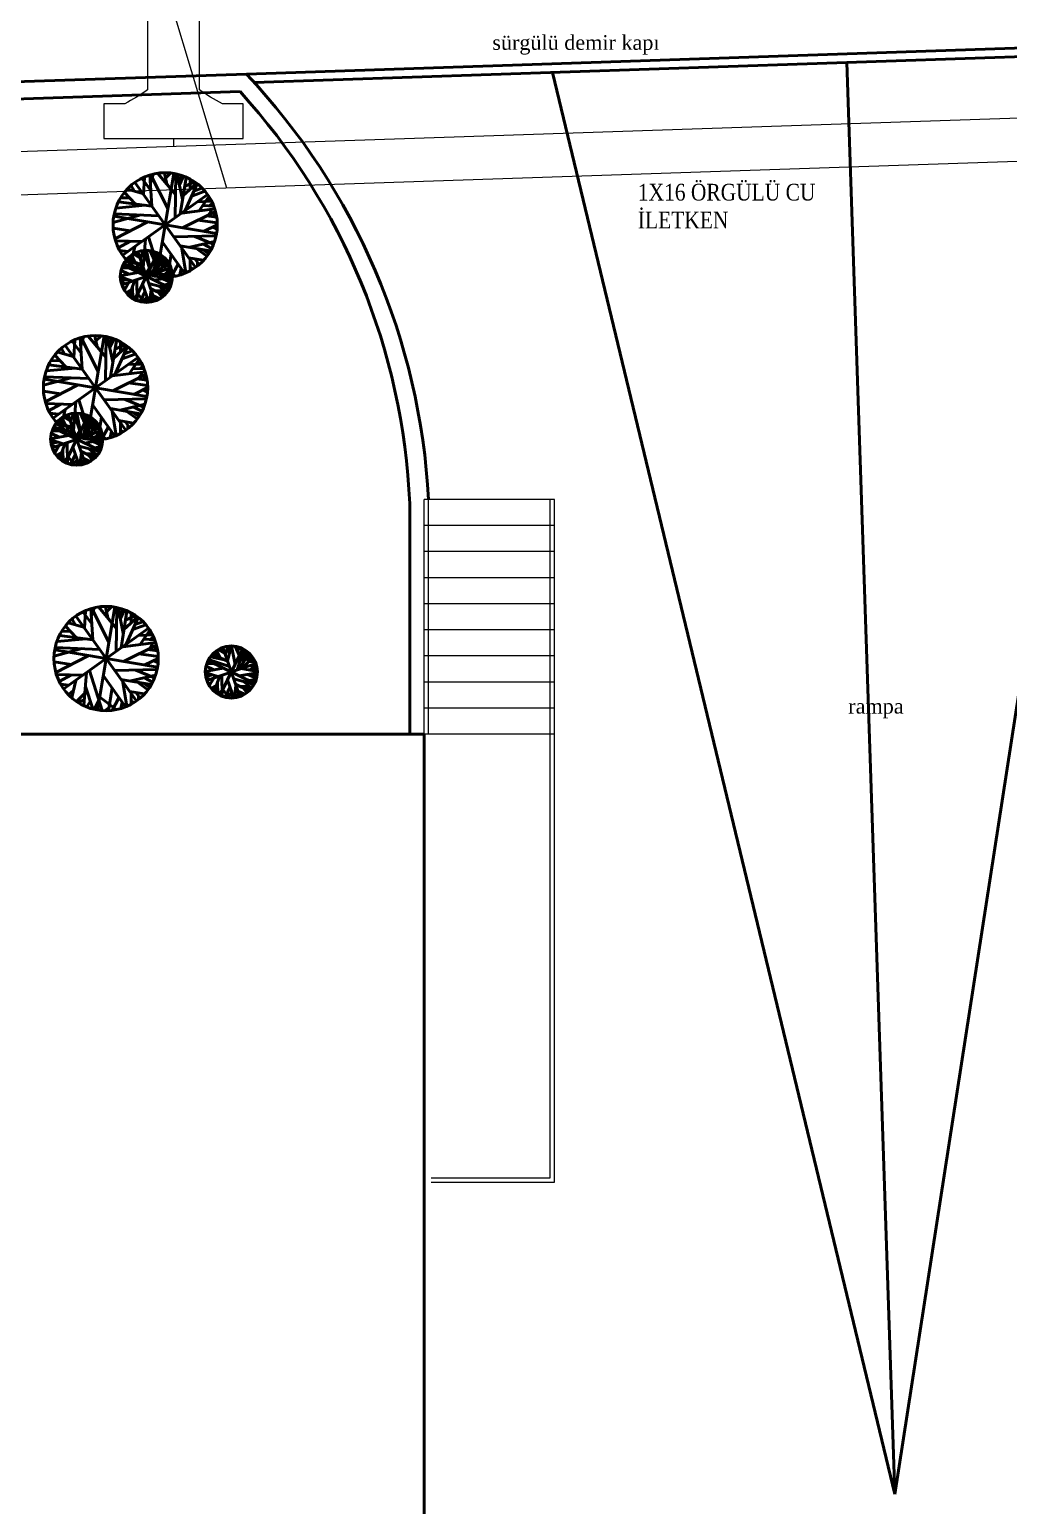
# Model space of a CAD drawing. Header units: millimetres. Extents: x 2046 to 14753, y 2361 to 29276.
# Drawn here: x 6524 to 6805.4, y 27644 to 28068.2 of the extents above; entities that cross this region are included whole.
import ezdxf

# ---------------------------------------------------------------- set-up
doc = ezdxf.new("R2010")
doc.units = ezdxf.units.MM
for name, color, linetype, lineweight in [('A.O. DUVAR', 7, 'Continuous', 50), ('ELK-YAZI', 2, 'Continuous', 25), ('TOPRAKLAMA', 44, 'Continuous', 18)]:
    doc.layers.add(name, color=color, linetype=linetype, lineweight=lineweight)
doc.layers.add('aydınlatma', color=3, linetype='Continuous')
doc.styles.add('A.O. MALZEME', font='times.ttf', dxfattribs={"height": 10})
doc.styles.add('YAZI', font='times.ttf', dxfattribs={"width": 0.85})

msp = doc.modelspace()

# ---------------------------------------------------------------- linework, layer by layer
at = {"layer": 'A.O. DUVAR'}
for p, q in [((6586.315, 28055.423), (6922.752, 28066.726)), ((6588.565, 28052.997), (6918.769, 28064.09)), ((6772.759, 27647.23), (6836.786, 28061.336)), ((6772.759, 27647.23), (6758.935, 28058.721)), ((6097.338, 28038.997), (6586.315, 28055.423)), ((6674.351, 28055.879), (6772.759, 27647.23)), ((6097.506, 28033.999), (6584.511, 28050.36)), ((6554.077, 28021.817), (6553.172, 28023.341)), ((6554.343, 28024.146), (6571.586, 27999.973)), ((6558.836, 28021.993), (6556.248, 28025.458)), ((6556.709, 28020.747), (6557.051, 28025.724)), ((6559.143, 28017.423), (6558.58, 28026.326)), ((6558.703, 28024.132), (6559.556, 28026.563)), ((6563.762, 28016.764), (6558.815, 28026.401)), ((6560.49, 27997.268), (6565.44, 28026.851)), ((6565.989, 28020.739), (6560.899, 28026.853)), ((6563.422, 28023.8), (6562.787, 28026.938)), ((6563.084, 28025.515), (6564.474, 28026.884)), ((6565.863, 28014.125), (6566.045, 28026.678)), ((6567.904, 28019.389), (6566.383, 28026.565)), ((6566.712, 28024.794), (6567.701, 28026.173)), ((6567.018, 28023.427), (6568.212, 28026.03)), ((6567.24, 28015.153), (6568.956, 28025.676)), ((6568.072, 28020.39), (6571.973, 28023.971)), ((6568.528, 28023.117), (6571.377, 28024.413)), ((6568.713, 28016.222), (6572.18, 28023.879)), ((6570.146, 28022.389), (6570.193, 28025.069)), ((6559.099, 28017.43), (6549.538, 28018.687)), ((6552.639, 28019.884), (6550.177, 28019.838)), ((6550.878, 28003.438), (6575.051, 28020.681)), ((6554.306, 28018.118), (6551.238, 28021.377)), ((6556.496, 28021.069), (6552.109, 28022.318)), ((6570.611, 28020.366), (6574.409, 28021.732)), ((6571.253, 28021.803), (6573.532, 28022.623)), ((6572.297, 28018.711), (6576.29, 28018.844)), ((6572.756, 28016.117), (6575.497, 28020.235)), ((6575.168, 28018.803), (6576.018, 28019.347)), ((6556.002, 28014.917), (6548.012, 28012.765)), ((6577.756, 28009.585), (6548.173, 28014.535)), ((6561.052, 28014.701), (6548.378, 28015.22)), ((6557.223, 28017.687), (6548.84, 28016.916)), ((6577.214, 28016.63), (6567.783, 28015.462)), ((6577.449, 28015.904), (6567.962, 28011.2)), ((6573.763, 28017.608), (6576.91, 28017.481)), ((6577.796, 28014.244), (6574.87, 28014.62)), ((6575.403, 28014.874), (6576.429, 28016.475)), ((6575.676, 28017.574), (6576.554, 28018.285)), ((6576.702, 28014.37), (6577.555, 28015.2)), ((6552.916, 28010.342), (6548.046, 28011.1)), ((6548.516, 28008.047), (6557.796, 28012.843)), ((6577.892, 28012.684), (6572.439, 28013.425)), ((6574.134, 28010.224), (6577.929, 28012.106)), ((6577.889, 28010.797), (6576.618, 28011.467)), ((6556.239, 28007.27), (6548.693, 28007.503)), ((6552.996, 28007.355), (6549.461, 28005.429)), ((6557.309, 28008.063), (6556.56, 27998.522)), ((6561.814, 27997.127), (6558.202, 28008.6)), ((6568.548, 27998.174), (6562.185, 28007.075)), ((6577.572, 28008.905), (6565.428, 28008.592)), ((6575.916, 28004.606), (6567.235, 28006.059)), ((6570.066, 28005.642), (6577.172, 28007.313)), ((6576.902, 28006.5), (6571.517, 28008.717)), ((6576.297, 28005.286), (6573.954, 28006.479)), ((6552.286, 28004.442), (6549.923, 28004.723)), ((6555.604, 28000.77), (6551.474, 28001.584)), ((6556.467, 28000.382), (6552.059, 28002.335)), ((6553.538, 28002.86), (6552.133, 28001.665)), ((6553.715, 28002.471), (6552.528, 28002.797)), ((6553.063, 28000.823), (6554.248, 28005.772)), ((6554.265, 28001.389), (6553.254, 28003.385)), ((6555.732, 28002.495), (6553.805, 28003.713)), ((6554.287, 27990.515), (6560.839, 28004.005)), ((6556.79, 28002.029), (6554.442, 27999.734)), ((6554.678, 28003.195), (6554.459, 28004.054)), ((6555.134, 28004.275), (6559.992, 27990.245)), ((6555.789, 28002.311), (6556.656, 28004.649)), ((6556.985, 28002.608), (6556.233, 28004.635)), ((6556.487, 28000.372), (6557.474, 28004.722)), ((6556.995, 28004.054), (6559.167, 27997.57)), ((6557.224, 28003.652), (6557.976, 28004.698)), ((6558.61, 27999.404), (6557.598, 28004.725)), ((6560.239, 28000.996), (6558.661, 28004.648)), ((6559.245, 27997.841), (6561.105, 28003.837)), ((6559.44, 28002.827), (6559.579, 28004.421)), ((6559.52, 28003.697), (6560.38, 28004.158)), ((6560.05, 27998.14), (6562.36, 28002.945)), ((6560.908, 27998.445), (6563.652, 28001.628)), ((6560.967, 28000.078), (6561.251, 28003.735)), ((6561.112, 28002.14), (6562.053, 28003.22)), ((6561.158, 28002.839), (6561.827, 28003.361)), ((6561.189, 28000.535), (6563.565, 28001.701)), ((6561.793, 28001.778), (6563.342, 28001.998)), ((6562.466, 28001.2), (6562.867, 28002.479)), ((6564.686, 28003.625), (6563.631, 27997.052)), ((6568.924, 27998.283), (6567.731, 28005.289)), ((6573.903, 28001.911), (6569.693, 28002.616)), ((6570.148, 27998.936), (6570.189, 28001.846)), ((6572.682, 28000.743), (6571.594, 28002.241)), ((6574.951, 28003.109), (6572.01, 28005.26)), ((6575.463, 28003.767), (6573.867, 28004.892)), ((6550.066, 27997.376), (6555.195, 27998.366)), ((6552.501, 27997.856), (6550.272, 27998.907)), ((6554.627, 27999.614), (6550.49, 27999.71)), ((6550.548, 27994.832), (6564.578, 27999.689)), ((6564.308, 27993.984), (6550.818, 28000.536)), ((6557.018, 27998.797), (6551.013, 28000.836)), ((6556.656, 28000.164), (6554.969, 27999.417)), ((6558.417, 27999.755), (6557.391, 27998.154)), ((6560.838, 28000.094), (6559.601, 27997.498)), ((6560.1, 27998.615), (6560.85, 27997.232)), ((6565.043, 27997.44), (6560.354, 27998.212)), ((6565.879, 27997.42), (6561.118, 28000.962)), ((6562.403, 28000.165), (6564.418, 28000.284)), ((6563.789, 27997.998), (6562.475, 27997.074)), ((6562.832, 27997.824), (6564.728, 27999.412)), ((6562.914, 28000.763), (6564.123, 28000.835)), ((6562.978, 27999.133), (6564.912, 27998.632)), ((6563.526, 27998.396), (6565.017, 27997.892)), ((6563.926, 27996.854), (6564.645, 27997.477)), ((6564.368, 27998.771), (6564.853, 27998.912)), ((6564.439, 27998.11), (6564.96, 27998.327)), ((6566.664, 28000.778), (6564.676, 27997.163)), ((6567.563, 27999.483), (6567.221, 27997.71)), ((6571.032, 27999.417), (6570.176, 27999.904)), ((6572.279, 28001.268), (6572.251, 28000.3)), ((6553.661, 27995.912), (6550.074, 27997.09)), ((6552.117, 27996.411), (6550.15, 27995.987)), ((6551.365, 27995.114), (6550.272, 27995.583)), ((6551.742, 27994.179), (6550.9, 27993.804)), ((6551.227, 27993.269), (6552.494, 27995.475)), ((6553.185, 27993.321), (6551.735, 27992.551)), ((6554.286, 27996.142), (6552.579, 27991.671)), ((6553.569, 27994.263), (6553.695, 27990.847)), ((6554.903, 27990.26), (6554.79, 27996.273)), ((6558.28, 27989.812), (6556.485, 27994.98)), ((6564.124, 27993.684), (6558.255, 27995.249)), ((6558.476, 27989.811), (6558.893, 27993.34)), ((6562.722, 27991.856), (6558.764, 27993.779)), ((6565.053, 27997.059), (6559.838, 27996.142)), ((6560.063, 27993.179), (6563.707, 27992.977)), ((6563.463, 27992.626), (6561.193, 27994.449)), ((6564.811, 27995.452), (6562.3, 27996.577)), ((6562.661, 27994.803), (6564.747, 27995.169)), ((6564.985, 27996.214), (6563.635, 27996.807)), ((6564.543, 27994.547), (6564.028, 27995.048)), ((6564.478, 27996.429), (6565.004, 27996.706)), ((6552.857, 27992.445), (6551.943, 27992.325)), ((6553.644, 27992.001), (6552.926, 27991.377)), ((6554.853, 27991.821), (6553.893, 27990.751)), ((6554.291, 27991.216), (6554.455, 27990.447)), ((6556.893, 27989.827), (6555.11, 27992.198)), ((6555.973, 27990.399), (6555.212, 27990.142)), ((6557.198, 27992.972), (6555.763, 27989.968)), ((6557.744, 27991.326), (6556.28, 27989.874)), ((6557.993, 27990.579), (6557.578, 27989.776)), ((6559.155, 27989.951), (6559.586, 27991.341)), ((6559.647, 27990.057), (6559.306, 27990.411)), ((6561.377, 27990.848), (6559.457, 27991.78)), ((6560.626, 27990.46), (6560.315, 27991.332)), ((6560.506, 27990.769), (6560.356, 27990.309)), ((6562.048, 27991.274), (6560.941, 27992.722)), ((6562.387, 27991.518), (6561.78, 27992.283)), ((6563.001, 27992.129), (6562.046, 27993.032)), ((6534.05, 27975.009), (6533.145, 27976.533)), ((6534.316, 27977.338), (6551.559, 27953.165)), ((6538.809, 27975.185), (6536.221, 27978.65)), ((6536.682, 27973.939), (6537.024, 27978.916)), ((6539.115, 27970.615), (6538.553, 27979.518)), ((6538.676, 27977.324), (6539.529, 27979.755)), ((6543.735, 27969.956), (6538.788, 27979.593)), ((6540.462, 27950.46), (6545.413, 27980.043)), ((6545.961, 27973.931), (6540.872, 27980.045)), ((6543.395, 27976.992), (6542.76, 27980.13)), ((6543.057, 27978.707), (6544.446, 27980.076)), ((6545.836, 27967.317), (6546.018, 27979.87)), ((6547.877, 27972.581), (6546.356, 27979.757)), ((6546.684, 27977.986), (6547.674, 27979.365)), ((6546.991, 27976.619), (6548.185, 27979.222)), ((6547.213, 27968.345), (6548.929, 27978.869)), ((6548.045, 27973.582), (6551.945, 27977.163)), ((6548.501, 27976.309), (6551.35, 27977.605)), ((6548.686, 27969.414), (6552.153, 27977.071)), ((6550.119, 27975.581), (6550.166, 27978.261)), ((6539.072, 27970.622), (6529.511, 27971.879)), ((6532.611, 27973.076), (6530.15, 27973.03)), ((6530.851, 27956.63), (6555.024, 27973.873)), ((6534.279, 27971.31), (6531.21, 27974.569)), ((6536.468, 27974.261), (6532.082, 27975.51)), ((6550.584, 27973.558), (6554.382, 27974.924)), ((6551.226, 27974.995), (6553.505, 27975.815)), ((6552.27, 27971.903), (6556.263, 27972.036)), ((6552.728, 27969.31), (6555.47, 27973.427)), ((6555.141, 27971.995), (6555.99, 27972.539)), ((6535.974, 27968.109), (6527.985, 27965.957)), ((6557.729, 27962.777), (6528.146, 27967.727)), ((6541.025, 27967.893), (6528.351, 27968.412)), ((6537.196, 27970.879), (6528.813, 27970.108)), ((6557.187, 27969.822), (6547.755, 27968.654)), ((6557.422, 27969.096), (6547.934, 27964.392)), ((6553.736, 27970.8), (6556.883, 27970.674)), ((6557.769, 27967.436), (6554.843, 27967.812)), ((6555.376, 27968.066), (6556.402, 27969.667)), ((6555.649, 27970.766), (6556.527, 27971.477)), ((6556.675, 27967.562), (6557.527, 27968.392)), ((6532.889, 27963.534), (6528.018, 27964.292)), ((6528.489, 27961.239), (6537.769, 27966.035)), ((6557.865, 27965.876), (6552.412, 27966.617)), ((6554.107, 27963.416), (6557.902, 27965.298)), ((6557.861, 27963.989), (6556.59, 27964.659)), ((6536.212, 27960.462), (6528.666, 27960.695)), ((6532.969, 27960.547), (6529.434, 27958.621)), ((6537.281, 27961.255), (6536.533, 27951.714)), ((6541.787, 27950.319), (6538.174, 27961.792)), ((6548.521, 27951.366), (6542.158, 27960.267)), ((6557.545, 27962.097), (6545.401, 27961.784)), ((6555.889, 27957.798), (6547.208, 27959.251)), ((6550.039, 27958.834), (6557.145, 27960.505)), ((6556.875, 27959.692), (6551.49, 27961.909)), ((6556.27, 27958.478), (6553.926, 27959.671)), ((6532.258, 27957.634), (6529.896, 27957.915)), ((6536.44, 27953.574), (6532.032, 27955.527)), ((6533.511, 27956.052), (6532.106, 27954.857)), ((6533.688, 27955.663), (6532.501, 27955.989)), ((6533.036, 27954.015), (6534.221, 27958.964)), ((6534.238, 27954.581), (6533.226, 27956.577)), ((6535.705, 27955.687), (6533.777, 27956.906)), ((6534.26, 27943.707), (6540.812, 27957.197)), ((6536.763, 27955.221), (6534.415, 27952.926)), ((6534.651, 27956.387), (6534.432, 27957.246)), ((6535.107, 27957.467), (6539.964, 27943.438)), ((6535.762, 27955.503), (6536.629, 27957.841)), ((6536.958, 27955.8), (6536.206, 27957.827)), ((6536.46, 27953.564), (6537.447, 27957.914)), ((6536.968, 27957.246), (6539.14, 27950.762)), ((6537.196, 27956.844), (6537.949, 27957.89)), ((6538.582, 27952.596), (6537.571, 27957.917)), ((6540.212, 27954.188), (6538.634, 27957.84)), ((6539.218, 27951.033), (6541.078, 27957.029)), ((6539.413, 27956.019), (6539.551, 27957.613)), ((6539.493, 27956.889), (6540.353, 27957.35)), ((6540.023, 27951.332), (6542.332, 27956.137)), ((6540.94, 27953.27), (6541.224, 27956.927)), ((6541.085, 27955.332), (6542.025, 27956.412)), ((6541.131, 27956.031), (6541.8, 27956.553)), ((6541.766, 27954.97), (6543.315, 27955.19)), ((6542.439, 27954.392), (6542.84, 27955.671)), ((6544.659, 27956.817), (6543.604, 27950.244)), ((6548.896, 27951.475), (6547.704, 27958.481)), ((6553.876, 27955.103), (6549.666, 27955.808)), ((6550.121, 27952.128), (6550.162, 27955.039)), ((6552.654, 27953.935), (6551.566, 27955.433)), ((6554.924, 27956.301), (6551.982, 27958.452)), ((6555.436, 27956.959), (6553.839, 27958.084)), ((6530.039, 27950.568), (6535.167, 27951.558)), ((6532.473, 27951.048), (6530.244, 27952.099)), ((6534.599, 27952.806), (6530.463, 27952.902)), ((6530.521, 27948.024), (6544.55, 27952.881)), ((6544.281, 27947.176), (6530.791, 27953.728)), ((6536.991, 27951.989), (6530.986, 27954.028)), ((6535.577, 27953.962), (6531.447, 27954.776)), ((6536.629, 27953.356), (6534.942, 27952.609)), ((6538.39, 27952.947), (6537.363, 27951.346)), ((6540.811, 27953.286), (6539.574, 27950.69)), ((6540.073, 27951.807), (6540.823, 27950.424)), ((6545.016, 27950.632), (6540.327, 27951.404)), ((6540.881, 27951.637), (6543.625, 27954.82)), ((6545.852, 27950.612), (6541.09, 27954.154)), ((6541.162, 27953.727), (6543.538, 27954.893)), ((6542.376, 27953.357), (6544.391, 27953.476)), ((6543.762, 27951.19), (6542.448, 27950.266)), ((6542.805, 27951.016), (6544.701, 27952.604)), ((6542.887, 27953.955), (6544.096, 27954.027)), ((6542.951, 27952.325), (6544.885, 27951.825)), ((6543.499, 27951.588), (6544.99, 27951.084)), ((6543.899, 27950.046), (6544.618, 27950.669)), ((6544.341, 27951.963), (6544.826, 27952.104)), ((6544.411, 27951.302), (6544.933, 27951.519)), ((6546.637, 27953.97), (6544.649, 27950.355)), ((6547.536, 27952.675), (6547.194, 27950.902)), ((6551.005, 27952.609), (6550.149, 27953.096)), ((6552.251, 27954.46), (6552.223, 27953.492)), ((6533.633, 27949.104), (6530.047, 27950.282)), ((6532.09, 27949.603), (6530.123, 27949.179)), ((6531.338, 27948.306), (6530.244, 27948.775)), ((6531.715, 27947.371), (6530.873, 27946.996)), ((6531.2, 27946.461), (6532.467, 27948.667)), ((6533.158, 27946.513), (6531.708, 27945.744)), ((6534.258, 27949.334), (6532.552, 27944.863)), ((6533.542, 27947.456), (6533.668, 27944.039)), ((6534.875, 27943.452), (6534.763, 27949.465)), ((6538.253, 27943.004), (6536.458, 27948.172)), ((6544.097, 27946.877), (6538.228, 27948.441)), ((6538.449, 27943.003), (6538.866, 27946.532)), ((6542.695, 27945.048), (6538.737, 27946.971)), ((6545.026, 27950.251), (6539.811, 27949.334)), ((6543.436, 27945.818), (6541.166, 27947.641)), ((6544.784, 27948.644), (6542.273, 27949.769)), ((6542.634, 27947.995), (6544.72, 27948.361)), ((6544.958, 27949.406), (6543.607, 27949.999)), ((6544.516, 27947.739), (6544.001, 27948.24)), ((6544.451, 27949.621), (6544.977, 27949.898)), ((6532.83, 27945.637), (6531.916, 27945.517)), ((6533.617, 27945.193), (6532.899, 27944.569)), ((6534.826, 27945.013), (6533.866, 27943.943)), ((6534.263, 27944.408), (6534.428, 27943.639)), ((6536.866, 27943.019), (6535.083, 27945.39)), ((6535.946, 27943.591), (6535.185, 27943.334)), ((6537.171, 27946.164), (6535.736, 27943.16)), ((6537.717, 27944.518), (6536.253, 27943.066)), ((6537.965, 27943.771), (6537.551, 27942.968)), ((6539.128, 27943.143), (6539.559, 27944.533)), ((6539.62, 27943.249), (6539.278, 27943.603)), ((6541.349, 27944.04), (6539.43, 27944.972)), ((6540.036, 27946.371), (6543.68, 27946.17)), ((6540.598, 27943.652), (6540.288, 27944.524)), ((6540.479, 27943.961), (6540.329, 27943.501)), ((6542.021, 27944.466), (6540.914, 27945.914)), ((6542.36, 27944.71), (6541.753, 27945.475)), ((6542.974, 27945.321), (6542.019, 27946.224)), ((6633.262, 27931.919), (6633.262, 27865.644)), ((6541.864, 27897.342), (6539.276, 27900.806)), ((6539.737, 27896.096), (6540.079, 27901.072)), ((6542.17, 27892.772), (6541.607, 27901.675)), ((6541.731, 27899.48), (6542.584, 27901.912)), ((6546.789, 27892.113), (6541.843, 27901.75)), ((6543.517, 27872.617), (6548.467, 27902.2)), ((6549.016, 27896.088), (6543.926, 27902.202)), ((6546.449, 27899.148), (6545.814, 27902.286)), ((6546.112, 27900.864), (6547.501, 27902.233)), ((6548.891, 27889.473), (6549.073, 27902.027)), ((6550.932, 27894.737), (6549.411, 27901.913)), ((6549.739, 27900.142), (6550.728, 27901.521)), ((6550.046, 27898.775), (6551.24, 27901.378)), ((6550.267, 27890.501), (6551.984, 27901.025)), ((6551.555, 27898.466), (6554.405, 27899.762)), ((6553.174, 27897.737), (6553.221, 27900.418)), ((6533.905, 27878.787), (6558.079, 27896.03)), ((6537.334, 27893.466), (6534.265, 27896.726)), ((6539.523, 27896.418), (6535.136, 27897.667)), ((6537.105, 27897.166), (6536.2, 27898.69)), ((6537.371, 27899.495), (6554.614, 27875.322)), ((6551.099, 27895.739), (6555, 27899.319)), ((6551.74, 27891.571), (6555.208, 27899.227)), ((6553.638, 27895.715), (6557.436, 27897.081)), ((6554.28, 27897.152), (6556.559, 27897.971)), ((6555.783, 27891.466), (6558.524, 27895.583)), ((6540.251, 27893.035), (6531.868, 27892.265)), ((6542.126, 27892.779), (6532.565, 27894.036)), ((6535.666, 27895.233), (6533.204, 27895.187)), ((6560.241, 27891.978), (6550.81, 27890.811)), ((6555.325, 27894.06), (6559.318, 27894.192)), ((6556.791, 27892.956), (6559.938, 27892.83)), ((6558.195, 27894.151), (6559.045, 27894.695)), ((6558.43, 27890.222), (6559.457, 27891.824)), ((6558.704, 27892.922), (6559.581, 27893.633)), ((6539.029, 27890.266), (6531.039, 27888.113)), ((6560.784, 27884.933), (6531.201, 27889.883)), ((6544.079, 27890.05), (6531.405, 27890.569)), ((6531.544, 27883.396), (6540.824, 27888.192)), ((6560.477, 27891.253), (6550.989, 27886.548)), ((6560.919, 27888.033), (6555.466, 27888.773)), ((6557.162, 27885.573), (6560.957, 27887.454)), ((6560.824, 27889.593), (6557.897, 27889.968)), ((6559.729, 27889.719), (6560.582, 27890.549)), ((6581.455, 27885.085), (6575.449, 27887.123)), ((6580.04, 27887.057), (6575.91, 27887.872)), ((6580.903, 27886.67), (6576.495, 27888.622)), ((6578.151, 27888.759), (6576.964, 27889.084)), ((6578.702, 27887.676), (6577.69, 27889.673)), ((6580.168, 27888.783), (6578.241, 27890.001)), ((6578.723, 27876.803), (6585.275, 27890.293)), ((6579.114, 27889.483), (6578.895, 27890.342)), ((6579.571, 27890.562), (6584.428, 27876.533)), ((6580.226, 27888.598), (6581.092, 27890.937)), ((6581.422, 27888.895), (6580.67, 27890.922)), ((6580.923, 27886.66), (6581.91, 27891.01)), ((6581.66, 27889.94), (6582.412, 27890.985)), ((6583.046, 27885.692), (6582.034, 27891.012)), ((6584.675, 27887.284), (6583.097, 27890.935)), ((6583.681, 27884.129), (6585.541, 27890.125)), ((6583.876, 27889.114), (6584.015, 27890.709)), ((6583.957, 27889.985), (6584.816, 27890.445)), ((6584.487, 27884.428), (6586.796, 27889.233)), ((6585.344, 27884.732), (6588.088, 27887.915)), ((6585.403, 27886.366), (6585.687, 27890.022)), ((6585.549, 27888.428), (6586.489, 27889.507)), ((6585.594, 27889.126), (6586.264, 27889.648)), ((6585.625, 27886.822), (6588.002, 27887.989)), ((6586.229, 27888.066), (6587.779, 27888.285)), ((6586.902, 27887.488), (6587.303, 27888.767)), ((6587.35, 27887.051), (6588.559, 27887.122)), ((6535.943, 27885.691), (6531.073, 27886.449)), ((6539.266, 27882.618), (6531.72, 27882.851)), ((6540.336, 27883.412), (6539.587, 27873.87)), ((6544.842, 27872.476), (6541.229, 27883.949)), ((6560.599, 27884.254), (6548.456, 27883.941)), ((6559.929, 27881.849), (6554.545, 27884.066)), ((6560.916, 27886.146), (6559.645, 27886.816)), ((6574.502, 27883.663), (6579.631, 27884.653)), ((6578.097, 27882.2), (6574.51, 27883.377)), ((6576.937, 27884.143), (6574.708, 27885.194)), ((6579.063, 27885.901), (6574.927, 27885.997)), ((6574.984, 27881.119), (6589.014, 27885.976)), ((6588.744, 27880.272), (6575.254, 27886.824)), ((6589.49, 27883.346), (6584.275, 27882.43)), ((6589.479, 27883.728), (6584.791, 27884.5)), ((6589.247, 27881.739), (6586.736, 27882.865)), ((6586.84, 27886.452), (6588.854, 27886.571)), ((6587.268, 27884.112), (6589.165, 27885.699)), ((6587.415, 27885.42), (6589.349, 27884.92)), ((6587.962, 27884.684), (6589.454, 27884.179)), ((6589.422, 27882.501), (6588.071, 27883.095)), ((6588.363, 27883.141), (6589.081, 27883.764)), ((6588.805, 27885.059), (6589.289, 27885.2)), ((6588.875, 27884.397), (6589.396, 27884.615)), ((6588.914, 27882.716), (6589.441, 27882.994)), ((6536.023, 27882.703), (6532.489, 27880.778)), ((6535.313, 27879.79), (6532.951, 27880.071)), ((6536.09, 27876.171), (6537.276, 27881.121)), ((6540.022, 27879.403), (6542.194, 27872.919)), ((6551.576, 27873.523), (6545.213, 27882.424)), ((6547.714, 27878.974), (6546.659, 27872.401)), ((6558.943, 27879.955), (6550.263, 27881.407)), ((6551.951, 27873.632), (6550.759, 27880.638)), ((6553.093, 27880.991), (6560.199, 27882.662)), ((6557.979, 27878.457), (6555.037, 27880.608)), ((6558.49, 27879.115), (6556.894, 27880.241)), ((6559.325, 27880.635), (6556.981, 27881.828)), ((6576.553, 27882.699), (6574.586, 27882.274)), ((6575.801, 27881.402), (6574.708, 27881.87)), ((6576.178, 27880.466), (6575.336, 27880.091)), ((6575.663, 27879.556), (6576.931, 27881.763)), ((6577.621, 27879.609), (6576.171, 27878.839)), ((6577.294, 27878.733), (6576.379, 27878.613)), ((6578.722, 27882.429), (6577.015, 27877.959)), ((6578.005, 27880.551), (6578.132, 27877.134)), ((6579.339, 27876.548), (6579.226, 27882.561)), ((6581.634, 27879.259), (6580.2, 27876.255)), ((6582.717, 27876.099), (6580.921, 27881.267)), ((6588.56, 27879.972), (6582.691, 27881.537)), ((6582.912, 27876.098), (6583.329, 27879.627)), ((6587.159, 27878.144), (6583.2, 27880.066)), ((6584.499, 27879.467), (6588.143, 27879.265)), ((6586.485, 27877.562), (6585.377, 27879.009)), ((6587.899, 27878.913), (6585.629, 27880.737)), ((6586.823, 27877.805), (6586.216, 27878.57)), ((6587.438, 27878.416), (6586.482, 27879.319)), ((6587.097, 27881.09), (6589.183, 27881.457)), ((6588.979, 27880.835), (6588.464, 27881.336)), ((6536.565, 27878.208), (6535.16, 27877.013)), ((6539.817, 27877.378), (6537.47, 27875.082)), ((6539.683, 27875.513), (6537.997, 27874.765)), ((6541.444, 27875.104), (6540.418, 27873.502)), ((6543.866, 27875.442), (6542.628, 27872.846)), ((6548.906, 27872.768), (6544.145, 27876.311)), ((6549.691, 27876.126), (6547.703, 27872.512)), ((6550.59, 27874.832), (6550.249, 27873.059)), ((6556.931, 27877.26), (6552.721, 27877.964)), ((6553.176, 27874.285), (6553.216, 27877.195)), ((6554.059, 27874.766), (6553.204, 27875.252)), ((6555.709, 27876.092), (6554.621, 27877.589)), ((6555.306, 27876.617), (6555.278, 27875.649)), ((6578.08, 27878.288), (6577.362, 27877.665)), ((6579.29, 27878.108), (6578.329, 27877.038)), ((6578.727, 27877.504), (6578.891, 27876.734)), ((6581.33, 27876.114), (6579.546, 27878.486)), ((6580.409, 27876.687), (6579.648, 27876.429)), ((6582.18, 27877.614), (6580.717, 27876.161)), ((6582.429, 27876.866), (6582.015, 27876.064)), ((6583.592, 27876.239), (6584.022, 27877.629)), ((6584.083, 27876.345), (6583.742, 27876.699)), ((6585.813, 27877.136), (6583.893, 27878.068)), ((6585.062, 27876.748), (6584.751, 27877.62)), ((6584.943, 27877.056), (6584.793, 27876.596)), ((6543.128, 27873.964), (6543.878, 27872.58)), ((6546.817, 27873.347), (6545.502, 27872.423)), ((6162.434, 27865.644), (6637.434, 27865.644)), ((6637.434, 27865.644), (6637.434, 27350.644))]:
    msp.add_line(p, q, dxfattribs=at)
at = {"layer": 'A.O. DUVAR', "lineweight": 25, "ltscale": 4}
for p, q in [((6674.934, 27933.144), (6637.434, 27933.144)), ((6637.434, 27865.644), (6637.434, 27933.144)), ((6638.684, 27865.644), (6638.684, 27933.144)), ((6673.684, 27738.144), (6673.684, 27933.144)), ((6673.684, 27933.144), (6673.684, 27933.144)), ((6674.934, 27865.644), (6674.934, 27933.144)), ((6674.934, 27925.644), (6637.434, 27925.644)), ((6674.934, 27918.144), (6637.434, 27918.144)), ((6674.934, 27910.644), (6637.434, 27910.644)), ((6674.934, 27903.144), (6637.434, 27903.144)), ((6674.934, 27895.644), (6637.434, 27895.644)), ((6674.934, 27888.144), (6637.434, 27888.144)), ((6674.934, 27880.644), (6637.434, 27880.644)), ((6674.934, 27873.144), (6637.434, 27873.144)), ((6674.934, 27865.644), (6637.434, 27865.644)), ((6674.934, 27865.644), (6639.434, 27865.644)), ((6674.934, 27736.894), (6674.934, 27865.644)), ((6639.434, 27738.144), (6673.684, 27738.144)), ((6639.434, 27736.894), (6674.934, 27736.894))]:
    msp.add_line(p, q, dxfattribs=at)
at = {"layer": 'A.O. DUVAR'}
for centre, radius in [((6562.965, 28012.06), 14.997), ((6557.563, 27997.26), 7.499), ((6542.938, 27965.252), 14.997), ((6537.536, 27950.452), 7.499), ((6545.992, 27887.408), 14.997), ((6581.999, 27883.548), 7.499)]:
    msp.add_circle(centre, radius, dxfattribs=at)
for centre, radius, start, end in [((6445.97, 27922.962), 192.983, 3.02439, 43.34461), ((6445.731, 27923.984), 187.698, 2.42613, 42.32153)]:
    msp.add_arc(centre, radius, start, end, dxfattribs=at)
at = {"layer": 'aydınlatma'}
for points in [[(6202.426, 27440.644), (6202.426, 27450.644), (6152.426, 27450.644), (6152.426, 28020.836), (6925.639, 28046.811), (6934.607, 28049.142)], [(6565.37, 28036.884), (6565.37, 28034.708)]]:
    msp.add_lwpolyline(points, dxfattribs=at)
at = {"layer": 'ELK-YAZI'}
msp.add_lwpolyline([(6557.87, 28166.884), (6557.87, 28050.911, -0.04675), (6551.338, 28046.884), (6545.37, 28046.884), (6545.37, 28036.884), (6585.37, 28036.884), (6585.37, 28046.884), (6579.402, 28046.884, -0.04675), (6572.87, 28050.911), (6572.87, 28166.884)], format="xyb", dxfattribs=at)
at = {"layer": 'TOPRAKLAMA'}
msp.add_line((6565.37, 28073.286), (6580.646, 28022.714), dxfattribs=at)
msp.add_lwpolyline([(6164.926, 28008.749), (6927.443, 28034.365), (7957.776, 28302.2)], dxfattribs=at)

# ---------------------------------------------------------------- texts
at = {"layer": 'A.O. DUVAR', "style": 'A.O. MALZEME'}
for s, height, p in [('sürgülü demir kapı', 4.21426, (6657.024, 28062.386, 2.634)), ('rampa', 4.2143, (6759.369, 27871.599, 2.634))]:
    msp.add_text(s, height=height, dxfattribs=at).set_placement(p)
at = {"layer": 'TOPRAKLAMA', "color": 2, "insert": (6698.877, 28023.865), "char_height": 4.80249, "width": 57.19075, "attachment_point": 1, "style": 'YAZI'}
msp.add_mtext('{\\C256;1X16 ÖRGÜLÜ CU İLETKEN}', dxfattribs=at)

doc.saveas('drawing.dxf')
